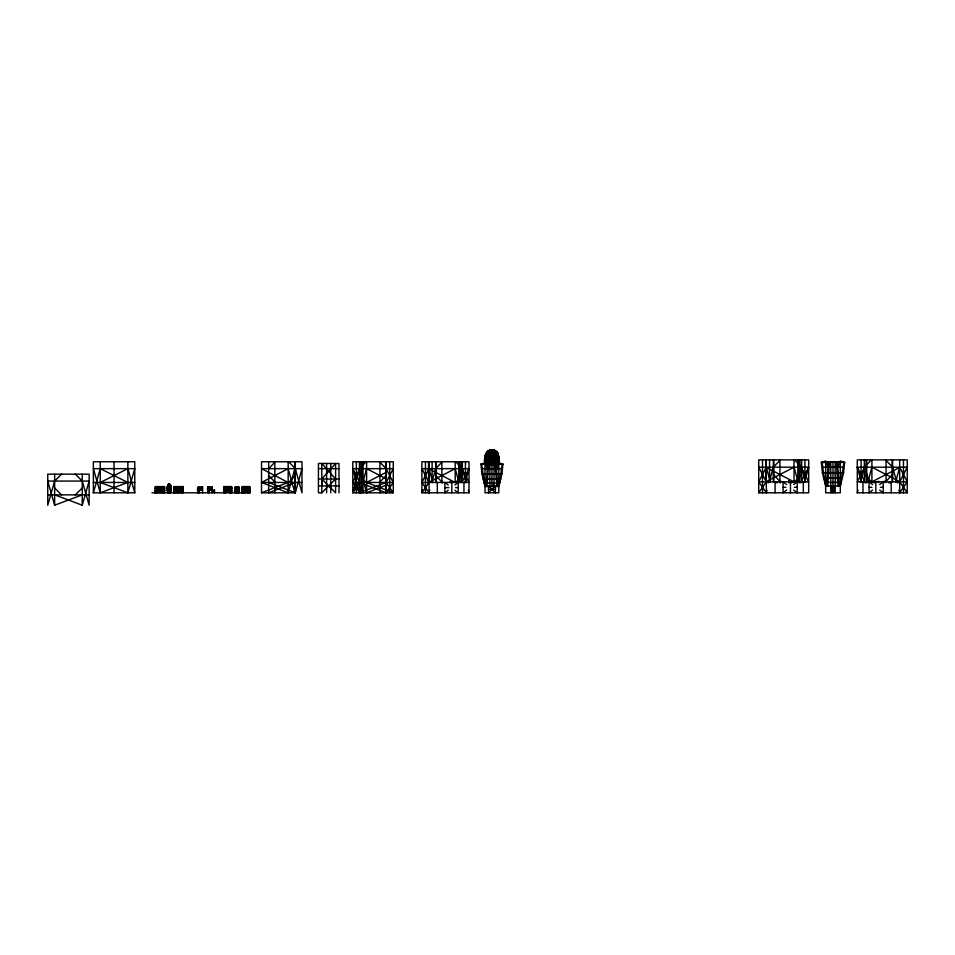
<?xml version="1.0" encoding="UTF-8"?>
<svg xmlns="http://www.w3.org/2000/svg" width="955" height="955" viewBox="0 0 955 955"><rect width="100%" height="100%" fill="white"/><g stroke="black" fill="none" stroke-linecap="round" stroke-linejoin="round"><path stroke-width="1.43" d="M168.032 491.527C166.086 482.299 172.604 482.382 170.372 491.527M170.121 487.969C171.757 483.075 165.37 484.352 168.796 488.029M484.663 464.154L484.663 461.743L487.36 468.666L486.095 486.453M491.944 464.775L491.944 486.453M491.944 459.176L491.944 457.612M488.9 467.616L485.033 463.473C485.271 458.615 485.582 450.796 491.932 450.39L491.944 449.781C498.999 449.721 498.331 458.507 498.844 463.473L498.844 492.804L485.033 492.804L485.033 462.757L481.093 464.154M824.225 461.957L821.348 462.435L822.386 472.689L825.669 486.071L840.304 486.071L843.898 462.435L832.987 461.695L832.987 492.804M167.746 487.074C169.095 479.255 172.807 489.951 170.587 492.804L169.62 491.837M169.202 485.474C169.775 487.193 171.494 484.197 169.202 484.316M168.796 492.804L168.796 491.837L167.829 492.804C166.445 491.431 167.614 481.129 170.253 485.701C168.426 485.176 170.396 488.101 170.121 485.904C169.322 484.089 168.498 483.755 170.193 485.653C172.509 484.663 165.955 486.358 168.772 485.068M168.868 484.221C168.593 486.764 168.355 482.168 168.283 487.969M486.787 453.231C481.869 457.636 486.584 458.794 491.538 459.176C492.362 451.799 487.599 445.269 485.749 457.051L492.529 457.779L498.617 456.788L497.448 452.694L493.735 450.557C487.742 446.964 483.875 456.609 484.495 462.017L487.492 463.462L488.805 462.542L489.342 463.879L491.944 465.288L495.06 462.698L492.696 455.714L493.484 449.948L495.311 450.641L494.236 452.252L487.862 452.097L487.146 451.572L487.742 451.297L486.358 453.231L487.742 451.297M168.534 486.322L168.367 484.495L167.901 485.224L168.88 485.438L168.45 486.537L169.202 487.301L169.954 486.537L169.548 484.221L169.715 486.811L168.844 487.146L168.128 484.842L168.844 487.146L170.253 485.856M169.214 491.133L169.202 486.477L171.399 487.074L170.587 491.527L167.829 491.527L167.412 490.046L167.006 487.074L171.267 487.074L170.587 491.527M168.199 491.527L169.047 485.379L168.044 485.164M486.883 486.453L488.829 462.017L484.495 462.017M487.36 468.666L487.014 453.494L493.222 450.557L496.015 452.097L498.128 457.051L495.454 457.302L495.705 461.456L493.723 464.536M826.791 486.071L828.272 461.707M160.834 490.619L160.941 491.765M442.523 482.752L442.237 481.284L441.938 482.752M450.653 482.752L450.366 481.284L450.103 481.869M780.068 482.705L780.295 480.592L780.522 482.705M484.985 457.803L484.722 459.2L492.864 460.417L494.153 459.88L493.592 456.001L498.45 454.878L499.381 462.017L496.516 468.666L497.782 486.453M170.097 485.355L168.223 484.937C171.53 483.003 169.763 488.172 167.149 487.074L167.829 491.527M497.567 456.263L498.737 456.502L498.856 458.078L492.338 459.176L492.696 455.714L496.505 454.699L495.49 452.097L493.484 451.249L495.024 451.249M495.454 457.302L496.505 454.699M170.193 484.937L169.548 484.34L169.417 486.262M486.74 454.353C481.32 455.929 504.682 458.615 496.731 451.572L496.134 451.297L497.197 455.141M827.627 486.071L829.585 461.695L832.987 461.695M170.659 487.074L170.563 485.546L169.68 485.438M492.529 456.968L495.502 456.347L496.91 457.039L494.953 463.199L496.994 486.453M495.299 460.382L497.269 457.803L494.535 463.879L491.944 465.288L489.867 464.035L489.927 461.014C491.348 457.934 499.358 461.85 498.892 457.803L497.567 457.552M485.797 455.141L490.285 456.001L488.817 462.698L495.072 462.542L496.385 463.462L496.516 468.666M208.978 491.527L208.011 491.527L207.438 489.02L208.572 486.787L208.978 492.804M494.153 459.88L489.724 459.88L491.18 455.714L487.372 454.699L488.387 452.097L490.393 451.249L490.393 449.948L487.146 451.572M493.556 462.865L502.235 464.154L498.844 486.453L485.033 486.453L481.929 473.823L480.95 464.154L488.924 463.199L489.354 461.743M494.01 486.453L494.01 463.473L495.156 463.462L502.927 464.154L501.948 473.823L498.844 486.453M841.749 461.957L844.626 462.435L843.587 472.689L840.304 486.071M499.071 458.913L499.381 462.017L496.385 463.462L497.185 459.713L496.863 453.494L490.655 450.557M494.069 458.221L493.007 458.603L491.944 462.136L488.447 461.719L486.131 454.604L486.429 452.694M197.757 492.804L198.115 486.931L202.556 486.931L202.556 492.804M486.238 454.878L487.671 451.572M489.676 458.758L488.172 461.456L490.154 464.536M167.686 490.846L168.199 490.046M825.669 486.071L825.43 479.589M170.026 486.334L170.217 491.527M169.345 491.527C167.71 491.897 170.754 485.761 167.006 487.074L171.399 487.074M168.152 485.964L168.725 485.438M499.095 460.919L495.705 461.456L494.953 463.199L497.543 462.9M789.14 482.705L788.914 480.592L788.687 482.705M168.88 485.438L168.498 484.663M490.285 456.001L491.133 456.156L488.829 454.867L489.64 452.252L488.566 450.641L491.944 449.781L491.944 457.779M163.854 490.727L164.618 487.969L155.188 487.969L156.62 490.727L155.188 492.804L156.525 487.969L161.861 490.727L163.293 489.354M175.792 490.727L176.556 487.969L181.88 490.727M181.032 490.727L181.784 487.969L183.217 490.727L181.784 492.804L180.459 487.969L179.122 486.596M229.57 490.727L230.334 487.969L229.093 486.596L228.997 490.727L223.673 487.969L225.094 490.727L230.43 492.804L231.767 490.727L230.334 487.969L231.767 492.804L230.334 490.727L231.767 487.969L223.673 487.969M231.767 487.969L230.43 492.804L230.334 486.596M241.925 487.969L243.262 492.804L248.587 490.727L250.019 487.969L241.925 487.969L243.358 490.727L241.925 492.804L243.262 487.969L244.587 486.596M288.649 461.754L295.322 468.654L301.983 492.804L301.983 461.754L261.515 461.754L261.515 492.804L294.844 492.804L288.171 468.654L261.515 482.454L288.171 492.804L294.844 468.654M268.653 482.454L295.322 492.804L301.983 468.654L261.515 468.654L288.171 482.454L261.515 492.804M386.596 485.033L366.601 492.804L359.94 468.654L352.801 482.454L359.94 492.804L366.601 468.654L385.999 478.682M422.588 490.213L421.883 492.804L469.012 492.804L469.012 461.754L421.883 461.754L421.883 492.804L429.022 482.454L421.883 468.654L469.012 468.654L465.204 482.454M432.83 482.454L429.022 468.654L421.883 482.454L429.022 492.804L429.738 490.213M431.875 482.454L435.683 468.654L442.356 461.754M458.066 482.454L461.874 468.654L469.012 482.454L421.883 482.454M770.339 481.833L766.292 467.198L758.724 481.833L766.292 492.804L767.056 490.058M769.324 481.833L773.359 467.198L780.426 459.88M797.079 481.833L801.114 467.198L808.682 481.833L758.724 481.833M804.647 481.833L808.682 467.198L758.724 467.198L766.292 481.833L758.724 492.804L808.682 492.804L808.682 459.88L758.724 459.88L758.724 492.804M857.292 492.804L857.292 459.88L907.25 459.88L907.25 492.804L857.292 492.804L858.044 490.058M860.312 481.833L864.347 467.198L871.414 459.88M867.892 481.833L871.927 467.198L900.183 481.833L897.616 482.824M895.635 481.833L899.682 467.198L907.25 481.833L899.682 492.804L898.918 490.058M497.185 458.078L497.543 456.788L498.617 456.788M54.65 494.869L82.249 505.219L89.149 481.069L47.75 481.069L54.65 505.219L82.249 494.869M93.363 492.804L100.263 468.654L127.863 482.454L100.263 492.804L93.363 468.654L134.774 468.654L127.863 492.804L100.263 482.454L127.863 468.654L134.774 492.804L93.363 492.804L93.363 461.754L134.774 461.754L134.774 492.804M168.152 486.19L170.694 486.644L167.722 486.644M169.477 491.527L168.641 491.145M497.519 453.231L486.358 453.231M169.202 486.668L167.829 486.931L171.375 487.074M170.372 485.164L169.369 485.474L170.253 485.271M499.214 461.743L498.844 462.757L502.784 464.154M169.441 484.686L170.169 484.555L169.513 484.233M489.64 452.252L496.636 451.822L493.651 449.889M488.578 460.382L487.337 458.913L489.867 464.035L494.01 464.035L494.523 461.743M168.796 486.441L169.369 487.074M839.182 486.071L837.845 467.21L840.304 461.719L822.076 462.435L824.941 482.418M486.716 457.302L490.775 452.252L487.862 452.097M168.737 491.527L170.014 491.133L168.844 491.276L167.829 490.046M168.283 486.023L169.047 487.074M158.041 486.596L157.957 490.727L156.62 492.804L155.188 490.727L156.62 487.969L157.384 490.727M164.618 487.969L163.198 490.727L164.618 492.804L164.618 486.596L155.188 486.596L155.188 492.804M174.502 486.596L174.502 491.765L173.786 490.727L176.46 486.596L176.556 490.727L181.88 487.969M230.43 490.727L225.094 492.804L223.673 490.727L226.431 486.596L226.335 491.765M249.124 490.273L244.683 487.969L243.358 492.804L241.925 490.727L243.358 487.969L244.683 492.804L247.357 491.765M386.118 482.454L393.269 468.654L352.801 468.654L359.462 492.804L386.118 482.454L393.269 492.804L352.801 492.804L352.801 461.754L393.269 461.754L393.269 492.804L366.601 482.454L385.999 472.415M469.012 468.654L461.874 482.454L461.874 461.754M808.682 467.198L801.114 481.833L801.114 459.88M491.013 460.417L490.822 462.996L491.944 465.288L493.055 462.996L492.613 461.122L488.303 460.704M825.263 462.435L825.669 461.719L829.585 461.695M494.236 452.252L494.654 455.559L491.932 456.001M168.152 485.856L168.725 485.677M489.724 459.88L491.168 459.809L491.348 457.779M169.477 491.145L168.94 491.527M175.983 490.727L175.219 487.969L173.786 492.804L175.219 490.727L175.123 486.596L175.219 490.727L173.786 492.804L173.786 486.596L183.217 486.596L183.217 492.804L181.784 490.727L183.217 487.969L173.786 487.969L174.55 490.727M163.902 491.765L164.618 490.727L161.956 486.596L161.861 490.727M225.094 490.727L223.673 492.804L223.673 486.596L231.767 486.596L231.767 492.804M243.262 490.727L248.587 492.804L250.019 490.727L247.261 486.596M359.462 482.454L386.118 492.804L393.269 482.454L386.118 468.654L379.457 461.754M168.987 486.847L167.829 486.931L168.796 487.969L167.829 487.969M485.033 486.453L481.642 464.154L488.721 463.462L488.829 462.017M207.629 490.046L214.481 490.046L212.141 492.804L212.141 486.931L207.999 486.931L208.011 492.804M235.718 490.046L238.487 486.931L238.487 492.804L235.718 490.046L235.73 492.804L238.487 490.046L235.718 486.931L235.718 492.804M321.787 479.004L335.611 463.473L335.587 492.804L321.787 479.004L321.799 485.904M494.893 467.914L496.91 465.646M835.732 466.864L837.738 464.596M493.317 485.152L493.902 484.507M167.089 487.969L169.62 487.981L170.587 486.931M494.977 467.616L498.844 463.473L499.214 464.154M836.031 466.291L837.738 464.452M179.122 490.727L180.459 489.354M229.093 490.727L230.43 489.354M247.261 490.727L248.587 489.354M268.653 468.654L275.327 461.754M288.649 482.454L295.322 475.554M366.123 461.754L359.462 468.654L352.801 492.804L359.94 482.454L352.801 468.654M379.457 482.454L386.118 475.554M455.69 482.454L462.351 475.554M488.077 459.904L488.172 461.456L484.782 460.919M794.56 481.833L801.627 474.516M885.548 481.833L892.615 474.516M61.55 474.169L54.65 481.069L47.75 505.219L47.75 474.169L89.149 474.169L89.149 505.219L82.249 481.069L75.35 474.169M75.35 494.869L82.249 487.969M169.894 491.419L168.51 492.804L168.51 491.419L169.894 492.804L169.894 491.419L167.829 491.419M321.787 492.804L335.611 479.004L321.787 463.473L321.787 492.804L318.433 492.804L318.433 463.473L338.977 463.497L338.977 492.804M495.394 485.904L488.483 492.804L488.483 485.904L495.394 485.904L495.394 492.804L488.483 485.904M168.211 486.584L168.808 486.334M491.264 461.122L491.944 462.136L495.203 461.874L495.8 459.904M169.692 491.145L168.904 491.145M168.975 484.686L168.08 485.594M169.763 491.145L169.071 491.527M448.193 490.213L444.851 492.804L444.851 482.454L448.193 485.033M454.855 485.033L458.185 482.454L458.185 492.804L454.855 490.213M786.61 490.058L783.076 492.804L783.076 481.833L786.61 484.567M793.677 484.567L797.21 481.833L797.21 492.804L793.677 490.058M872.595 490.058L869.062 492.804L869.062 481.833L872.595 484.567M879.662 484.567L883.196 481.833L883.196 492.804L879.662 490.058M198.425 490.046L202.556 486.931M208.011 490.046L212.141 486.931M156.525 490.727L161.861 487.969L162.625 490.727M224.556 490.273L228.997 487.969L229.761 490.727M250.019 487.969L244.683 490.727L250.019 492.804L250.019 486.596L241.925 486.596L241.925 492.804M765.791 459.88L765.791 481.833L794.047 467.198L798.082 481.833M871.927 459.88L871.927 481.833L900.183 467.198M485.14 456.502L491.348 456.968M167.722 486.477L170.193 486.584M495.335 458.603L498.856 458.078M487.241 451.822L490.393 450.641M170.253 486.19L167.817 485.856M295.322 482.454L268.653 492.804L268.653 461.754M791.48 482.824L794.047 481.833L794.047 459.88M799.049 482.824L801.627 481.833L801.627 459.88M800.756 482.824L803.322 481.833L803.322 492.804M888.628 482.824L891.206 481.833L891.206 492.804M890.048 482.824L892.615 481.833L892.615 459.88M497.161 457.302L493.102 452.252L496.636 451.822M821.491 462.435L825.669 460.955L825.669 492.804L840.304 492.804L840.304 460.955L844.483 462.435M486.417 463.08L489.175 462.28M495.573 460.704L492.613 461.122M498.51 459.451L495.096 459.713L494.201 458.758M498.832 461.456L495.43 461.719M486.417 463.318L489.175 462.996M170.085 484.937L169.405 484.997M169.453 486.668L168.88 486.811M492.482 458.651L492.529 457.779M495.048 454.867L488.829 454.867M493.735 450.557L495.048 450.497M488.793 461.384L486.262 461.492L489.103 461.492M494.702 463.557L497.46 463.497M168.796 489.008L167.34 489.008L171.064 489.008M207.438 489.02L208.978 489.008M486.417 462.745L489.175 462.709M168.796 486.931L167.829 486.931M485.033 483.003L499.799 483.003M169.62 487.981L171.315 487.969M167.829 490.846L168.796 490.834M496.946 479.004L500.909 479.004M838.299 478.18L842.501 478.169M170.205 490.046L171.005 490.046M496.051 479.004L487.826 479.004M838.347 486.071L837.344 478.18L828.63 478.18M170.026 490.046L167.412 490.046M488.853 451.249L490.393 451.249M487.014 453.494L489.139 453.661L491.932 452.395L494.738 453.661L496.863 453.494M485.522 454.604L486.131 454.604M497.746 454.604L498.45 454.878M485.427 454.878L486.525 454.878M486.489 455.404L487.886 455.404L488.781 459.713L484.722 459.2M495.991 455.404L497.388 455.404M491.18 455.714L492.696 455.714M497.651 456.502L498.737 456.502M491.932 456.729L493.651 456.729M491.073 456.884L492.804 456.884M490.667 457.612L493.21 457.612M496.552 458.34L498.271 458.34M488.542 458.603L485.606 458.34M489.808 458.221L493.007 458.603M484.806 458.913L487.337 458.913M491.073 459.069L492.804 459.069M486.238 460.919L489.151 460.919M494.726 460.919L497.639 460.919M494.774 461.492L497.615 461.492L495.084 461.384M488.447 461.719L485.045 461.456M484.961 462.28L488.745 462.28L488.924 463.199L486.334 462.9M495.048 462.017L498.916 462.28M821.348 462.435L825.669 462.435M840.304 462.435L844.626 462.435M489.414 462.865L490.321 462.865M485.033 463.473L489.867 463.473L489.867 486.453M494.01 463.473L498.844 463.473M491.944 464.035L494.01 464.035M480.95 464.154L485.033 464.154M498.844 464.154L502.927 464.154M822.601 467.198L843.372 467.198M826.946 467.198L830.062 467.198M861.326 481.833L857.292 467.198L907.25 467.198L899.682 481.833L907.25 492.804M318.433 468.654L338.977 468.654M482.144 468.654L501.733 468.654M486.25 468.654L488.662 468.654M494.702 468.654L497.627 468.654M822.386 472.689L843.587 472.689M826.946 472.689L830.062 472.689M835.912 472.689L839.027 472.689M481.929 473.823L501.948 473.823M486.25 473.823L488.662 473.823M494.702 473.823L497.627 473.823M823.473 478.169L827.675 478.18M826.946 478.169L830.062 478.169M836.461 478.169L839.027 478.169M318.433 479.004L338.977 479.004M482.967 479.004L486.931 479.004M486.25 479.004L488.662 479.004M494.702 479.004L497.627 479.004M907.25 481.833L857.292 481.833L864.86 467.198L868.895 481.833M93.363 482.454L134.774 482.454M261.515 482.454L301.983 482.454M352.801 482.454L393.269 482.454M824.643 482.418L841.331 482.418M836.461 482.418L839.027 482.418M484.078 483.003L487.802 483.003M168.247 484.555L170.062 484.555M168.068 484.842L170.336 484.842M167.901 485.224L170.503 485.224M837.38 485.486L840.304 485.486M167.865 485.594L170.563 485.546M318.433 485.904L338.977 485.904M485.033 485.904L487.802 485.904M496.075 485.904L498.844 485.904M167.758 486.083L170.647 486.083M167.889 486.131L170.515 486.131M783.076 487.313L785.905 487.313M794.381 487.313L797.21 487.313M869.062 487.313L871.891 487.313M880.367 487.313L883.196 487.313M444.851 487.623L448.862 487.623M455.523 487.623L458.185 487.623M197.542 487.981L202.556 487.981M207.533 487.969L212.141 487.969M235.049 487.969L239.156 487.969M170.587 489.008L171.208 489.008M197.399 489.008L199.392 489.008M488.483 489.354L495.394 489.354M197.41 490.046L202.556 490.046L198.425 486.931L198.425 492.804M235.049 490.046L239.156 490.046M155.188 490.727L164.618 490.727M167.626 490.846L170.778 490.846L170.587 490.046M173.786 490.727L183.217 490.727M199.392 490.834L197.566 490.834M207.808 490.846L208.978 490.846M223.673 490.727L231.767 490.727M241.925 490.727L250.019 490.727M834.228 491.204L831.745 491.204L831.805 487.313L834.169 487.313L834.169 491.204M212.141 491.419L214.481 491.419M235.049 491.419L239.156 491.419M197.637 491.527L199.392 491.527M159.783 491.765L162.457 491.765M176.018 491.765L178.681 491.765M168.51 492.112L169.894 492.112M151.988 492.804L250.019 492.804L248.587 490.727M47.75 494.869L89.149 494.869M169.62 490.834L170.587 490.846M494.702 462.709L497.46 462.745M488.721 463.462L489.867 463.473M486.417 463.497L489.175 463.557M169.011 484.997L168.223 484.937M169.632 485.068L170.336 485.498L168.116 485.319M168.331 484.937L169.202 484.197L169.202 487.301M494.702 462.996L497.46 463.318M491.932 450.39L493.222 450.557M486.966 457.039L488.423 457.302M494.702 462.28L497.46 463.08M487.683 451.822L488.387 452.097M871.927 481.833L874.494 482.824M866.925 482.824L864.347 481.833L864.347 459.88M865.528 482.824L862.962 481.833L862.962 492.804M777.645 482.824L775.078 481.833L775.078 492.804M775.926 482.824L773.359 481.833L773.359 459.88M765.791 481.833L768.357 482.824M169.918 484.663L170.241 485.116M765.791 467.198L794.047 481.833M428.544 468.654L455.201 482.454L455.201 461.754M492.864 460.417L494.463 462.865M207.999 486.931L214.481 492.804L214.481 490.046M328.687 485.928L330.788 487.969M54.65 487.969L61.55 494.869M885.548 459.88L892.615 467.198L896.65 481.833M864.347 474.516L871.414 481.833M794.56 459.88L801.627 467.198L805.662 481.833M773.359 474.516L780.426 481.833M455.69 461.754L462.351 468.654L466.159 482.454M435.683 475.554L442.356 482.454M359.462 475.554L366.123 482.454M268.653 475.554L275.327 482.454M243.262 489.354L244.587 490.727M225.094 489.354L226.431 490.727M175.123 489.354L176.46 490.727M157.957 489.354L159.294 490.727M829.083 465.372L825.669 461.719L828.128 467.21M486.966 465.646L488.9 467.819M487.372 454.699L487.886 455.404M840.304 461.719L840.71 462.435M857.292 467.198L864.86 481.833L864.86 459.88M173.786 487.969L175.219 490.727M468.296 490.213L469.012 492.804M459.009 482.454L455.201 468.654L428.544 482.454L428.544 461.754M421.883 468.654L422.623 471.328M164.618 492.804L163.293 487.969L162.457 492.804L159.783 490.727L159.783 492.804L162.457 490.727L162.577 486.596M155.188 487.969L155.951 490.727M168.569 486.19L168.498 485.51M499.071 480.329L499.525 483.003M836.389 461.695L837.344 478.18M837.702 461.707L837.845 467.21M495.132 462.28L495.156 463.462M903.466 459.88L903.466 492.804M899.682 459.88L899.682 492.804M892.149 459.88L892.149 481.833M886.049 459.88L886.049 481.833M875.819 481.833L875.819 492.804M866.71 459.88L866.71 481.833M861.076 459.88L861.076 481.833M835.183 461.719L835.183 492.804M830.79 461.719L830.79 492.804M804.898 459.88L804.898 481.833M799.263 459.88L799.263 481.833M797.831 459.88L797.831 481.833M790.454 481.833L790.454 492.804M779.925 459.88L779.925 481.833M773.825 459.88L773.825 481.833M769.575 459.88L769.575 481.833M766.292 459.88L766.292 492.804M762.508 459.88L762.508 492.804M491.944 458.913L491.944 465.288M490.225 449.889L490.225 450.497M465.443 461.754L465.443 482.454M463.951 482.454L463.951 492.804M462.351 461.754L462.351 482.454M460.119 461.754L460.119 482.454M458.782 461.754L458.782 482.454M451.822 482.454L451.822 492.804M441.879 461.754L441.879 482.454M437.306 482.454L437.306 492.804M436.125 461.754L436.125 482.454M435.683 461.754L435.683 482.454M432.114 461.754L432.114 482.454M429.022 461.754L429.022 492.804M425.452 461.754L425.452 492.804M389.7 461.754L389.7 492.804M386.118 461.754L386.118 492.804M385.689 461.754L385.689 492.804M379.935 461.754L379.935 492.804M366.601 461.754L366.601 492.804M363.031 461.754L363.031 492.804M361.682 461.754L361.682 492.804M359.94 461.754L359.94 492.804M359.462 461.754L359.462 492.804M356.37 461.754L356.37 492.804M330.764 463.473L330.764 492.804M326.622 463.473L326.622 492.804M295.322 461.754L295.322 492.804M294.844 461.754L294.844 492.804M288.171 461.754L288.171 492.804M274.837 461.754L274.837 492.804M249.303 486.596L249.303 492.804M248.503 486.596L248.587 492.804M247.357 486.596L247.357 492.804M244.683 486.596L244.683 492.804M243.967 486.596L243.967 492.804M243.704 486.596L243.704 492.804M243.358 486.596L243.262 492.804M242.642 486.596L242.642 492.804M239.156 492.804L239.156 486.943L235.049 486.931L235.049 492.804M237.52 486.931L237.52 492.804M236.685 486.931L236.685 492.804M231.05 486.596L231.05 492.804M229.988 486.596L229.988 492.804M229.713 486.596L229.713 492.804M225.189 486.596L225.189 492.804M225.094 486.596L225.094 492.804M224.377 486.596L224.377 492.804M208.572 486.787L208.572 487.969M199.392 486.931L199.392 492.804M182.501 486.596L182.501 492.804M181.784 486.596L181.784 492.804M180.459 490.727L180.459 486.596L180.185 492.804M179.218 486.596L179.218 491.765M177.523 490.727L177.523 491.765M177.284 490.727L177.344 492.804M175.565 486.596L175.565 490.727M174.861 490.727L174.861 492.804M169.62 486.931L169.62 492.804M163.902 486.596L163.902 492.804M163.603 490.727L163.603 492.804M162.839 486.596L162.839 490.727M161.18 490.727L161.12 492.804M159.187 491.765L159.187 486.596L157.957 487.969L156.62 492.804L156.525 486.596M158.279 490.727L158.279 492.804M157.241 486.596L157.241 490.727M155.904 486.596L155.904 492.804M127.863 461.754L127.863 492.804M114.063 461.754L114.063 492.804M100.263 461.754L100.263 492.804M82.249 474.169L82.249 505.219M54.65 474.169L54.65 505.219M878.278 481.618C878.433 484.388 878.982 479.864 878.278 481.618M883.876 481.618C884.067 484.424 884.569 479.661 883.876 481.618M178.681 490.727L176.018 492.804L176.018 490.727L178.681 492.804L178.681 490.727M488.745 462.28L488.172 461.456L488.745 462.28M163.293 490.727L163.293 486.596L163.198 490.727"/></g></svg>
